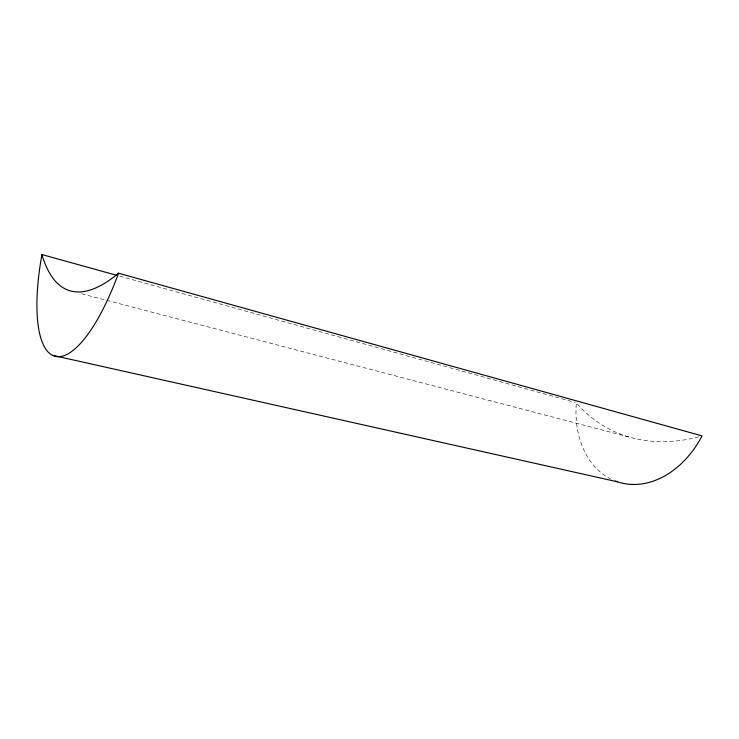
<?xml version="1.0" encoding="UTF-8"?>
<svg xmlns="http://www.w3.org/2000/svg" width="739" height="739" viewBox="0 0 739 739"><rect width="100%" height="100%" fill="white"/><g stroke="black" fill="none" stroke-linecap="round" stroke-linejoin="round"><path stroke-width="0.55" stroke-dasharray="3.69 2.77" d="M81.678 293.799L629.831 437.239M119.709 276.137L575.247 402.469M698.817 436.795A205.377 148.844 -61.1 0 1 576.365 402.773A89.096 67.212 -71.7 0 0 610.202 478.733"/><path stroke-width="1.11" d="M52.432 355.283L617.434 481.8M41.938 254.567A302.233 92.393 -71.3 0 0 118.517 273.218A129.307 40.793 -74.7 0 1 55.203 356.309A129.307 40.793 -74.7 0 1 41.938 254.567L116.383 275.213M118.305 273.153L702.05 435.899A89.096 67.212 -71.7 0 1 615.328 481.043"/></g></svg>
